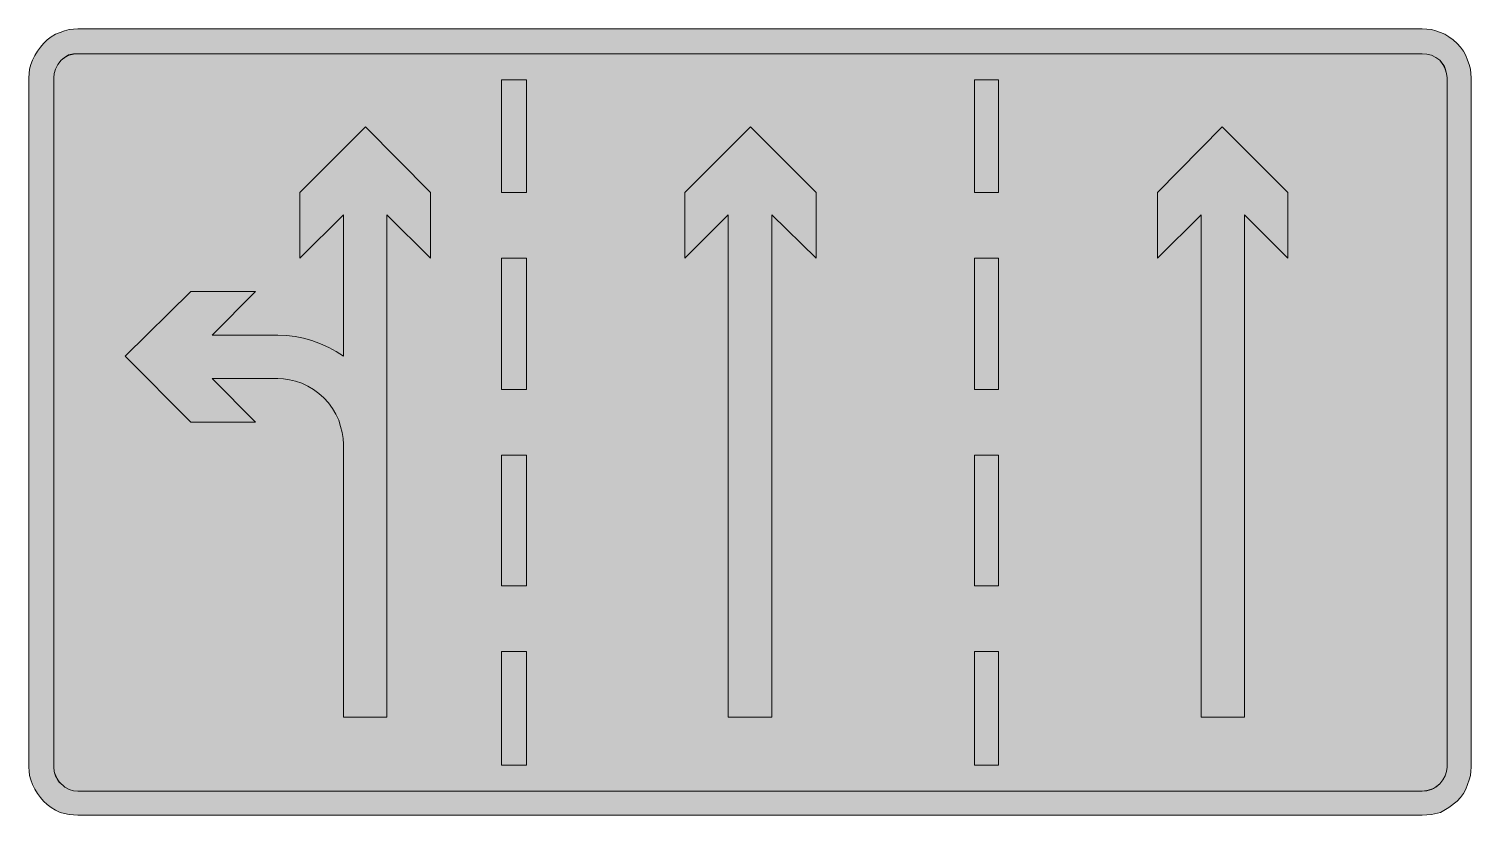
# Model space of a CAD drawing. Header units: metres. Extents: x 50 to 518, y 9 to 264.
import ezdxf

# ---------------------------------------------------------------- set-up
doc = ezdxf.new("R2010")
doc.units = ezdxf.units.M
doc.layers.add('FILL_BLACK_000000', color=7, linetype='Continuous', true_color=0x000000)
doc.layers.add('FILL_WHITE_FFFFFF', color=7, linetype='Continuous', true_color=0xffffff)

msp = doc.modelspace()

# ---------------------------------------------------------------- hatches: boundary and pattern name
at = {"layer": 'FILL_BLACK_000000', "true_color": 0x000000}
h = msp.add_hatch(color=7, dxfattribs=at)
h.dxf.hatch_style = 1
h.paths.add_polyline_path([(505.05, 264.1), (506.52, 263.73), (508.05, 263.16), (509.4, 262.6), (510.75, 261.81), (512.1, 260.8), (513.45, 259.56), (514.51, 258.38), (515.44, 257.08), (516.19, 255.68), (516.75, 254.16), (517.32, 252.76), (517.69, 251.31), (517.89, 249.86), (517.95, 248.46), (517.95, 24.96), (517.89, 23.61), (517.69, 22.22), (517.32, 20.78), (516.75, 19.26), (516.19, 17.74), (515.44, 16.33), (514.51, 15.04), (513.45, 13.86), (510.75, 11.83), (508.05, 10.26), (505.05, 9.58), (503.58, 9.42), (502.05, 9.36), (66.15, 9.36), (64.75, 9.42), (63.3, 9.58), (61.85, 9.87), (60.45, 10.26), (58.93, 10.99), (57.53, 11.83), (56.23, 12.79), (55.05, 13.86), (53.98, 15.04), (53.03, 16.33), (52.18, 17.74), (51.45, 19.26), (50.88, 20.78), (50.51, 22.22), (50.31, 23.61), (50.25, 24.96), (50.25, 248.46), (50.31, 249.86), (50.51, 251.31), (50.88, 252.76), (51.45, 254.16), (52.18, 255.68), (53.03, 257.08), (53.98, 258.38), (55.05, 259.56), (56.23, 260.8), (57.53, 261.81), (58.93, 262.6), (60.45, 263.16), (61.85, 263.73), (63.3, 264.1), (64.75, 264.3), (66.15, 264.36), (502.05, 264.36), (503.58, 264.3), (505.05, 264.1)])
h.paths.add_polyline_path([(64.76, 256.22), (63.15, 255.96), (61.84, 255.06), (60.75, 254.16), (59.62, 252.76), (58.88, 251.31), (58.47, 249.86), (58.35, 248.46), (58.35, 24.96), (58.43, 23.61), (58.6, 22.93), (58.95, 22.26), (59.23, 21.42), (59.63, 20.68), (60.13, 20.07), (60.75, 19.56), (61.34, 18.94), (61.97, 18.43), (63.34, 17.68), (64.76, 17.28), (66.15, 17.16), (502.05, 17.16), (503.55, 17.35), (505.05, 17.76), (505.73, 18.04), (506.4, 18.43), (507.75, 19.56), (508.76, 20.78), (509.51, 22.15), (509.99, 23.57), (510.15, 24.96), (510.15, 248.46), (509.96, 249.85), (509.55, 251.46), (509.27, 252.13), (508.88, 252.81), (507.75, 254.16), (506.52, 255.12), (505.13, 255.77), (503.62, 256.14), (502.05, 256.26), (66.15, 256.26), (64.76, 256.22)], flags=16)
h = msp.add_hatch(color=7, dxfattribs=at)
h.dxf.hatch_style = 1
h.paths.add_polyline_path([(211.65, 247.86), (211.65, 211.26), (203.55, 211.26), (203.55, 247.86), (211.65, 247.86)])
h = msp.add_hatch(color=7, dxfattribs=at)
h.dxf.hatch_style = 1
h.paths.add_polyline_path([(364.65, 211.26), (356.85, 211.26), (356.85, 247.86), (364.65, 247.86), (364.65, 211.26)])
h = msp.add_hatch(color=7, dxfattribs=at)
h.dxf.hatch_style = 1
h.paths.add_polyline_path([(123.75, 179.16), (109.65, 165.06), (130.95, 165.06), (133.82, 164.95), (136.61, 164.61), (139.35, 164.05), (142.05, 163.26), (144.87, 162.25), (147.49, 161.05), (149.94, 159.67), (152.25, 158.16), (152.25, 204.06), (138.15, 189.96), (138.15, 211.26), (159.45, 232.56), (180.45, 211.26), (180.45, 189.96), (166.35, 204.06), (166.35, 41.16), (152.25, 41.16), (152.25, 129.66), (152.14, 131.51), (151.84, 133.45), (151.36, 135.44), (150.75, 137.46), (149.79, 139.43), (148.69, 141.28), (147.42, 143.03), (145.95, 144.66), (144.32, 146.13), (142.58, 147.4), (140.72, 148.5), (138.75, 149.46), (136.73, 150.07), (134.74, 150.55), (132.8, 150.85), (130.95, 150.96), (109.65, 150.96), (123.75, 136.86), (102.75, 136.86), (81.45, 158.16), (102.75, 179.16), (123.75, 179.16)])
h = msp.add_hatch(color=7, dxfattribs=at)
h.dxf.hatch_style = 1
h.paths.add_polyline_path([(305.55, 189.96), (291.15, 204.06), (291.15, 41.16), (277.05, 41.16), (277.05, 204.06), (262.95, 189.96), (262.95, 211.26), (284.25, 232.56), (305.55, 211.26), (305.55, 189.96)])
h = msp.add_hatch(color=7, dxfattribs=at)
h.dxf.hatch_style = 1
h.paths.add_polyline_path([(458.55, 189.96), (444.45, 204.06), (444.45, 41.16), (430.35, 41.16), (430.35, 204.06), (416.25, 189.96), (416.25, 211.26), (437.25, 232.56), (458.55, 211.26), (458.55, 189.96)])
h = msp.add_hatch(color=7, dxfattribs=at)
h.dxf.hatch_style = 1
h.paths.add_polyline_path([(203.55, 147.36), (203.55, 189.96), (211.65, 189.96), (211.65, 147.36), (203.55, 147.36)])
h = msp.add_hatch(color=7, dxfattribs=at)
h.dxf.hatch_style = 1
h.paths.add_polyline_path([(356.85, 147.36), (356.85, 189.96), (364.65, 189.96), (364.65, 147.36), (356.85, 147.36)])
h = msp.add_hatch(color=7, dxfattribs=at)
h.dxf.hatch_style = 1
h.paths.add_polyline_path([(203.55, 83.76), (203.55, 126.06), (211.65, 126.06), (211.65, 83.76), (203.55, 83.76)])
h = msp.add_hatch(color=7, dxfattribs=at)
h.dxf.hatch_style = 1
h.paths.add_polyline_path([(356.85, 83.76), (356.85, 126.06), (364.65, 126.06), (364.65, 83.76), (356.85, 83.76)])
h = msp.add_hatch(color=7, dxfattribs=at)
h.dxf.hatch_style = 1
h.paths.add_polyline_path([(203.55, 62.46), (211.65, 62.46), (211.65, 25.56), (203.55, 25.56), (203.55, 62.46)])
h = msp.add_hatch(color=7, dxfattribs=at)
h.dxf.hatch_style = 1
h.paths.add_polyline_path([(356.85, 25.56), (356.85, 62.46), (364.65, 62.46), (364.65, 25.56), (356.85, 25.56)])
at = {"layer": 'FILL_WHITE_FFFFFF', "true_color": 0xffffff}
h = msp.add_hatch(color=7, dxfattribs=at)
h.dxf.hatch_style = 1
h.paths.add_polyline_path([(502.05, 256.26), (503.62, 256.14), (505.13, 255.77), (506.52, 255.12), (507.75, 254.16), (508.76, 252.76), (509.51, 251.31), (509.99, 249.86), (510.15, 248.46), (510.15, 24.96), (509.99, 23.57), (509.51, 22.15), (508.76, 20.78), (507.75, 19.56), (507.16, 18.94), (506.52, 18.43), (505.13, 17.68), (503.62, 17.28), (502.05, 17.16), (66.15, 17.16), (64.76, 17.28), (63.34, 17.68), (61.97, 18.43), (61.34, 18.94), (60.75, 19.56), (60.13, 20.15), (59.62, 20.78), (58.88, 22.15), (58.47, 23.57), (58.35, 24.96), (58.35, 248.46), (58.47, 249.86), (58.88, 251.31), (59.62, 252.76), (60.75, 254.16), (61.97, 255.12), (63.34, 255.77), (64.76, 256.14), (66.15, 256.26), (502.05, 256.26)])

# ---------------------------------------------------------------- linework, layer by layer
at = {"layer": 'FILL_BLACK_000000', "lineweight": 0, "true_color": 0x000000}
for points in [[(505.05, 264.1), (506.52, 263.73), (508.05, 263.16), (509.4, 262.6), (510.75, 261.81), (512.1, 260.8), (513.45, 259.56), (514.51, 258.38), (515.44, 257.08), (516.19, 255.68), (516.75, 254.16), (517.32, 252.76), (517.69, 251.31), (517.89, 249.86), (517.95, 248.46), (517.95, 24.96), (517.89, 23.61), (517.69, 22.22), (517.32, 20.78), (516.75, 19.26), (516.19, 17.74), (515.44, 16.33), (514.51, 15.04), (513.45, 13.86), (510.75, 11.83), (508.05, 10.26), (505.05, 9.58), (503.58, 9.42), (502.05, 9.36), (66.15, 9.36), (64.75, 9.42), (63.3, 9.58), (61.85, 9.87), (60.45, 10.26), (58.93, 10.99), (57.53, 11.83), (56.23, 12.79), (55.05, 13.86), (53.98, 15.04), (53.03, 16.33), (52.18, 17.74), (51.45, 19.26), (50.88, 20.78), (50.51, 22.22), (50.31, 23.61), (50.25, 24.96), (50.25, 248.46), (50.31, 249.86), (50.51, 251.31), (50.88, 252.76), (51.45, 254.16), (52.18, 255.68), (53.03, 257.08), (53.98, 258.38), (55.05, 259.56), (56.23, 260.8), (57.53, 261.81), (58.93, 262.6), (60.45, 263.16), (61.85, 263.73), (63.3, 264.1), (64.75, 264.3), (66.15, 264.36), (502.05, 264.36), (503.58, 264.3)], [(64.76, 256.22), (63.15, 255.96), (61.84, 255.06), (60.75, 254.16), (59.62, 252.76), (58.88, 251.31), (58.47, 249.86), (58.35, 248.46), (58.35, 24.96), (58.43, 23.61), (58.6, 22.93), (58.95, 22.26), (59.23, 21.42), (59.63, 20.68), (60.13, 20.07), (60.75, 19.56), (61.34, 18.94), (61.97, 18.43), (63.34, 17.68), (64.76, 17.28), (66.15, 17.16), (502.05, 17.16), (503.55, 17.35), (505.05, 17.76), (505.73, 18.04), (506.4, 18.43), (507.75, 19.56), (508.76, 20.78), (509.51, 22.15), (509.99, 23.57), (510.15, 24.96), (510.15, 248.46), (509.96, 249.85), (509.55, 251.46), (509.27, 252.13), (508.88, 252.81), (507.75, 254.16), (506.52, 255.12), (505.13, 255.77), (503.62, 256.14), (502.05, 256.26), (66.15, 256.26)], [(211.65, 247.86), (211.65, 211.26), (203.55, 211.26), (203.55, 247.86)], [(364.65, 211.26), (356.85, 211.26), (356.85, 247.86), (364.65, 247.86)], [(123.75, 179.16), (109.65, 165.06), (130.95, 165.06), (133.82, 164.95), (136.61, 164.61), (139.35, 164.05), (142.05, 163.26), (144.87, 162.25), (147.49, 161.05), (149.94, 159.67), (152.25, 158.16), (152.25, 204.06), (138.15, 189.96), (138.15, 211.26), (159.45, 232.56), (180.45, 211.26), (180.45, 189.96), (166.35, 204.06), (166.35, 41.16), (152.25, 41.16), (152.25, 129.66), (152.14, 131.51), (151.84, 133.45), (151.36, 135.44), (150.75, 137.46), (149.79, 139.43), (148.69, 141.28), (147.42, 143.03), (145.95, 144.66), (144.32, 146.13), (142.58, 147.4), (140.72, 148.5), (138.75, 149.46), (136.73, 150.07), (134.74, 150.55), (132.8, 150.85), (130.95, 150.96), (109.65, 150.96), (123.75, 136.86), (102.75, 136.86), (81.45, 158.16), (102.75, 179.16)], [(305.55, 189.96), (291.15, 204.06), (291.15, 41.16), (277.05, 41.16), (277.05, 204.06), (262.95, 189.96), (262.95, 211.26), (284.25, 232.56), (305.55, 211.26)], [(458.55, 189.96), (444.45, 204.06), (444.45, 41.16), (430.35, 41.16), (430.35, 204.06), (416.25, 189.96), (416.25, 211.26), (437.25, 232.56), (458.55, 211.26)], [(203.55, 147.36), (203.55, 189.96), (211.65, 189.96), (211.65, 147.36)], [(356.85, 147.36), (356.85, 189.96), (364.65, 189.96), (364.65, 147.36)], [(203.55, 83.76), (203.55, 126.06), (211.65, 126.06), (211.65, 83.76)], [(356.85, 83.76), (356.85, 126.06), (364.65, 126.06), (364.65, 83.76)], [(203.55, 62.46), (211.65, 62.46), (211.65, 25.56), (203.55, 25.56)], [(356.85, 25.56), (356.85, 62.46), (364.65, 62.46), (364.65, 25.56)]]:
    msp.add_lwpolyline(points, close=True, dxfattribs=at)
at = {"layer": 'FILL_WHITE_FFFFFF', "lineweight": 0, "true_color": 0xffffff}
msp.add_lwpolyline([(502.05, 256.26), (503.62, 256.14), (505.13, 255.77), (506.52, 255.12), (507.75, 254.16), (508.76, 252.76), (509.51, 251.31), (509.99, 249.86), (510.15, 248.46), (510.15, 24.96), (509.99, 23.57), (509.51, 22.15), (508.76, 20.78), (507.75, 19.56), (507.16, 18.94), (506.52, 18.43), (505.13, 17.68), (503.62, 17.28), (502.05, 17.16), (66.15, 17.16), (64.76, 17.28), (63.34, 17.68), (61.97, 18.43), (61.34, 18.94), (60.75, 19.56), (60.13, 20.15), (59.62, 20.78), (58.88, 22.15), (58.47, 23.57), (58.35, 24.96), (58.35, 248.46), (58.47, 249.86), (58.88, 251.31), (59.62, 252.76), (60.75, 254.16), (61.97, 255.12), (63.34, 255.77), (64.76, 256.14), (66.15, 256.26)], close=True, dxfattribs=at)

doc.saveas('drawing.dxf')
